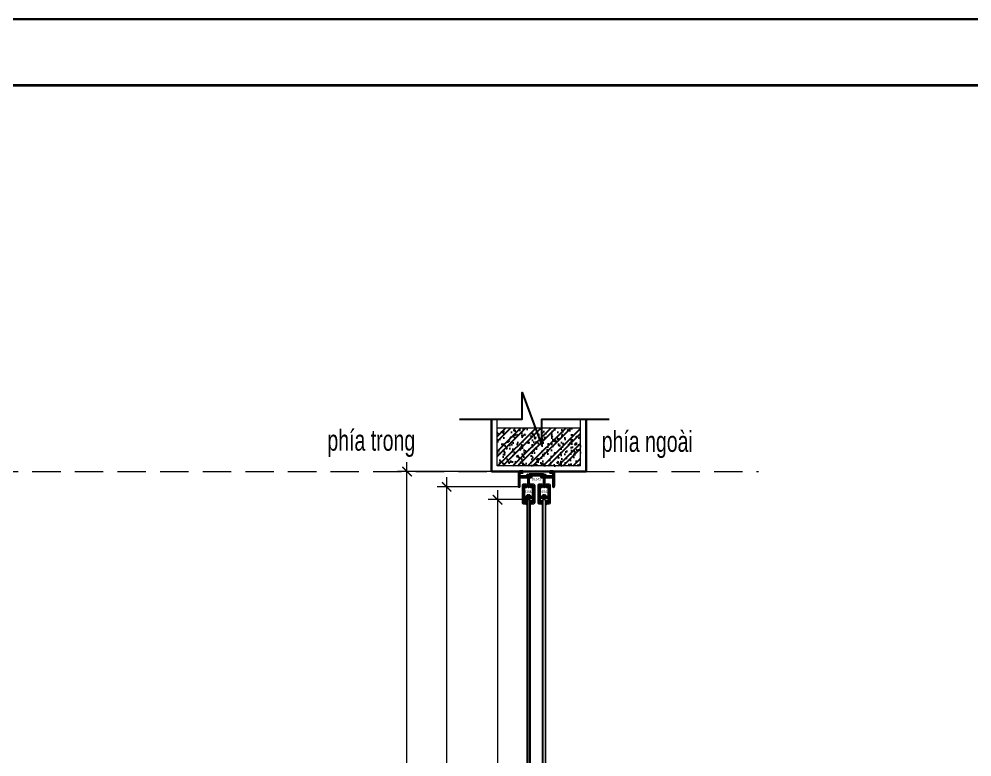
# Model space of a CAD drawing. Header units: millimetres. Extents: x 1336014 to 2939047, y -333549 to -60566.
# Drawn here: x 1451045 to 1453561, y -214065 to -212116 of the extents above; entities that cross this region are included whole.
import ezdxf

# ---------------------------------------------------------------- set-up
doc = ezdxf.new("R2010")
doc.units = ezdxf.units.MM
doc.header["$MEASUREMENT"] = 0
for name, pattern in [('$1$HIDDEN', [0.375, 0.25, -0.125]), ('DASHDOT', [1, 0.5, -0.25, 0, -0.25]), ('HIDDEN', [0.375, 0.25, -0.125])]:
    doc.linetypes.add(name, pattern=pattern)
for name, color, linetype, lineweight in [('.A-net Truc', 79, 'DASHDOT', 15), ('0-HATCH', 252, 'Continuous', 5), ('01.Cut', 255, 'Continuous', 35), ('05.Text', 253, 'Continuous', 18), ('08.Dim', 156, 'Continuous', 15), ('10.Text', 254, 'Continuous', 18), ('11.Khung bo', 32, 'Continuous', 50), ('12.Khung', 36, 'Continuous', 25), ('Cat', 2, 'Continuous', 30), ('Kí hiệu mã số', 241, 'Continuous', 9), ('kính', 54, 'Continuous', 9), ('Long nheo', 246, 'Continuous', 5), ('silicon', 211, 'Continuous', 9)]:
    doc.layers.add(name, color=color, linetype=linetype, lineweight=lineweight)
doc.layers.add('HACH', color=250, linetype='Continuous')
doc.layers.add('HATCH', color=250, linetype='Continuous')
doc.layers.add('Tpl_Bound', color=1, linetype='Continuous', plot=False)
doc.styles.add('ten profile', font='times.ttf')
doc.styles.add('TT5_Text Dim', font='hoatbif.shx', dxfattribs={"width": 0.6})
doc.dimstyles.new('TT5_Dim 1-25', dxfattribs={"dimscale": 25, "dimtxt": 2.2, "dimasz": 1, "dimexe": 1, "dimexo": 0, "dimgap": 0.5, "dimtad": 1, "dimdec": 0, "dimzin": 0, "dimdsep": 46, "dimtxsty": 'TT5_Text Dim', "dimblk": 'ARCHTICK', "dimcen": 0, "dimdle": 1, "dimclrd": 256, "dimclre": 256, "dimclrt": 1, "dimadec": 0, "dimazin": 0, "dimtfac": 0.015, "dimtdec": 0, "dimtix": 1, "dimtmove": 2, "dimatfit": 3, "dimldrblk": 'DOT', "dimfxl": 1, "dimtolj": 1, "dimtzin": 0, "dimlwd": -1, "dimlwe": -1, "dimarcsym": 1})

# ---------------------------------------------------------------- blocks, each defined once
blk = doc.blocks.new('100')
at = {"layer": '11.Khung bo', "const_width": 26.7}
blk.add_lwpolyline([(1860913, -945240), (1860913, -916940), (1896063, -916940), (1896063, -945240)], close=True, dxfattribs=at)
blk.add_lwpolyline([(1860913, -945240), (1860913, -916940), (1896063, -916940), (1896063, -945240)], close=True, dxfattribs=at)
blk.add_lwpolyline([(1860913, -945240), (1860913, -916940), (1896063, -916940), (1896063, -945240)], close=True, dxfattribs=at)
at = {"layer": '12.Khung'}
blk.add_lwpolyline([(1901579, -945940), (1901579, -916240), (1859580, -916240), (1859580, -945940)], close=True, dxfattribs=at)
blk.add_lwpolyline([(1901579, -945940), (1901579, -916240), (1859580, -916240), (1859580, -945940)], close=True, dxfattribs=at)
blk.add_lwpolyline([(1901579, -945940), (1901579, -916240), (1859580, -916240), (1859580, -945940)], close=True, dxfattribs=at)
blk = doc.blocks.new('ron cua xingfa he 2001 cua di')
for p, q in [((0, 6), (5, 2)), ((5, 2), (10, 6)), ((10, 0), (41, 12)), ((10, 0), (41, 0)), ((15, 0), (42, 10)), ((19, 0), (41, 8)), ((23, 0), (41, 6)), ((27, 0), (42, 5)), ((0, -6), (5, -2)), ((5, -2), (10, -6)), ((10, 0), (42, 0)), ((10, -1), (41, -13)), ((10, -1), (41, -1)), ((15, -1), (42, -11)), ((19, -1), (41, -9)), ((23, -1), (41, -7)), ((27, -1), (42, -6))]:
    blk.add_line(p, q)
for points in [[(0, -6, -0.198912), (0, -5), (0, 5, -0.198912), (0, 6)], [(10, 6, -0.198912), (10, 5), (10, -5, -0.198912), (10, -6, -0.198912)]]:
    blk.add_lwpolyline(points, format="xyb")
blk = doc.blocks.new('_ARCHTICK')
at = {"const_width": 0.15}
blk.add_lwpolyline([(-0.5, -0.5), (0.5, 0.5)], dxfattribs=at)
blk = doc.blocks.new('*D2157')
at = {"layer": '08.Dim', "ltscale": 200, "transparency": 16777216}
for p, q in [((1452069, -215836.2), (1452069, -213286.2)), ((1452308.5, -213311.2), (1452044, -213311.2)), ((1452347.5, -215811.2), (1452044, -215811.2))]:
    blk.add_line(p, q, dxfattribs=at)
at = {"layer": 'Defpoints', "color": 0, "ltscale": 200, "transparency": 16777216}
for p in [(1452069, -213311.2), (1452308.5, -213311.2), (1452347.5, -215811.2)]:
    blk.add_point(p, dxfattribs=at)
at = {"layer": '08.Dim', "ltscale": 200, "transparency": 16777216, "xscale": 25, "yscale": 25, "zscale": 25}
for p, rotation in [((1452069, -213311.2), 90), ((1452069, -215811.2), 270)]:
    blk.add_blockref('_ARCHTICK', p, dxfattribs=dict(at, rotation=rotation))
at = {"layer": '08.Dim', "color": 1, "ltscale": 200, "transparency": 16777216, "insert": (1452029, -214561.2), "char_height": 55, "attachment_point": 5, "rotation": 90, "style": 'TT5_Text Dim'}
blk.add_mtext('\\A1;2500', dxfattribs=at)
blk = doc.blocks.new('_DOT')
blk.add_line((-0.5, 0), (-1, 0))
at = {"const_width": 0.5}
blk.add_lwpolyline([(-0.25, 0, 1), (0.25, 0, 1)], format="xyb", close=True, dxfattribs=at)
blk = doc.blocks.new('*D2166')
at = {"layer": '08.Dim', "ltscale": 200, "transparency": 16777216}
for p, q in [((1452173.9, -215810.7), (1452173.9, -213326.2)), ((1452365.1, -213351.2), (1452148.9, -213351.2)), ((1452365.1, -215785.7), (1452148.9, -215785.7))]:
    blk.add_line(p, q, dxfattribs=at)
at = {"layer": 'Defpoints', "color": 0, "ltscale": 200, "transparency": 16777216}
for p in [(1452173.9, -213351.2), (1452365.1, -213351.2), (1452365.1, -215785.7)]:
    blk.add_point(p, dxfattribs=at)
at = {"layer": '08.Dim', "ltscale": 200, "transparency": 16777216, "xscale": 25, "yscale": 25, "zscale": 25}
for p, rotation in [((1452173.9, -213351.2), 90), ((1452173.9, -215785.7), 270)]:
    blk.add_blockref('_ARCHTICK', p, dxfattribs=dict(at, rotation=rotation))
at = {"layer": '08.Dim', "color": 1, "ltscale": 200, "transparency": 16777216, "insert": (1452133.9, -214568.4), "char_height": 55, "attachment_point": 5, "rotation": 90, "style": 'TT5_Text Dim'}
blk.add_mtext('\\A1;2435', dxfattribs=at)
blk = doc.blocks.new('*D2158')
at = {"layer": '08.Dim', "ltscale": 200, "transparency": 16777216}
for p, q in [((1452308.2, -213360.2), (1452308.2, -215767.6)), ((1452387.4, -213385.2), (1452283.2, -213385.2)), ((1452387.4, -215742.6), (1452283.2, -215742.6))]:
    blk.add_line(p, q, dxfattribs=at)
at = {"layer": 'Defpoints', "color": 0, "ltscale": 200, "transparency": 16777216}
for p in [(1452387.4, -213385.2), (1452308.2, -215742.6), (1452387.4, -215742.6)]:
    blk.add_point(p, dxfattribs=at)
at = {"layer": '08.Dim', "ltscale": 200, "transparency": 16777216, "xscale": 25, "yscale": 25, "zscale": 25}
for p, rotation in [((1452308.2, -213385.2), 90), ((1452308.2, -215742.6), 270)]:
    blk.add_blockref('_ARCHTICK', p, dxfattribs=dict(at, rotation=rotation))
at = {"layer": '08.Dim', "color": 1, "ltscale": 200, "transparency": 16777216, "insert": (1452268.2, -214563.9), "char_height": 55, "attachment_point": 5, "rotation": 90, "style": 'TT5_Text Dim'}
blk.add_mtext('\\A1;2357', dxfattribs=at)

msp = doc.modelspace()

# ---------------------------------------------------------------- hatches: boundary and pattern name
at = {"layer": 'HATCH'}
h = msp.add_hatch(dxfattribs=at)
h.set_pattern_fill('ANSI32', color=256, scale=75, style=0)
h.set_pattern_definition([(45, (941364.48, -77741.685), (-19.8873782, 19.8873782), []), (45, (941377.738, -77741.685), (-19.8873782, 19.8873782), [])])
h.paths.add_polyline_path([(1452527.4, -213196.2), (1452307.4, -213196.2), (1452307.4, -213296.2), (1452527.4, -213296.2)])
h = msp.add_hatch(dxfattribs=at)
h.set_pattern_fill('AR-CONC', color=256, scale=5, style=0)
h.set_pattern_definition([(50, (941364.48, -77741.685), (35.8630091, -3.1376067), [3.75, -41.25]), (355, (941364.48, -77741.685), (-6.9375667, 37.6096067), [3, -33]), (100.4514, (941367.468, -77741.947), (28.925469, 34.471977), [3.1870095, -35.0571056]), (46.1842, (941364.48, -77731.685), (53.3620524, -8.2759507), [5.625, -61.875]), (96.6356, (941368.926, -77732.375), (46.7331353, 48.7058935), [4.7805144, -52.58565]), (351.1842, (941364.48, -77731.685), (46.733097, 48.70593), [4.5, -49.5]), (21, (941369.48, -77734.185), (29.8453526, -20.1309445), [3.75, -41.25]), (326, (941369.48, -77734.185), (12.1657666, 36.2575023), [3, -33]), (71.4514, (941371.967, -77735.863), (42.0111314, 16.1265248), [3.1870095, -35.0571056]), (37.5, (941364.48, -77741.685), (0.60799277, 16.6446927), [0, -32.6, 0, -33.5, 0, -33.125]), (7.5, (941364.48, -77741.685), (13.1534769, 19.7205856), [0, -19.1, 0, -31.85, 0, -12.625]), (327.5, (941353.33, -77741.685), (26.6911218, -1.1277436), [0, -12.5, 0, -39, 0, -51.75]), (317.5, (941348.33, -77741.685), (29.1593085, 5.0052491), [0, -16.25, 0, -25.9, 0, -36.75])])
h.paths.add_polyline_path([(1452527.4, -213196.2), (1452307.4, -213196.2), (1452307.4, -213296.2), (1452527.4, -213296.2)])
at = {"layer": 'silicon'}
h = msp.add_hatch(color=256, dxfattribs=at)
h.paths.add_polyline_path([(1452385.9, -213400.2, 0.185866), (1452379.9, -213395.2), (1452383.5, -213395.2, 0.414214), (1452384, -213394.7), (1452384, -213394.5, 0.414214), (1452383.5, -213394), (1452383.2, -213394, -0.414214), (1452382.7, -213393.5), (1452382.7, -213390.7, -0.414214), (1452383.2, -213390.2), (1452383.5, -213390.2, 0.414214), (1452384, -213389.7), (1452384, -213389.5, 0.414214), (1452383.5, -213389, -0.54328), (1452385.9, -213386.7)])
h.paths.add_polyline_path([(1452393.9, -213386.7, -0.544131), (1452396.4, -213389, 0.372546), (1452396, -213389.5), (1452396, -213389.7, 0.414214), (1452396.5, -213390.2), (1452396.7, -213390.2, -0.414214), (1452397.2, -213390.7), (1452397.2, -213393.5, -0.414214), (1452396.7, -213394), (1452396.5, -213394, 0.414214), (1452396, -213394.5), (1452396, -213394.7, 0.414214), (1452396.5, -213395.2), (1452399.9, -213395.2, 0.185866), (1452393.9, -213400.2)])
h = msp.add_hatch(color=256, dxfattribs=at)
h.paths.add_polyline_path([(1452427.1, -213400.2, 0.185866), (1452421.1, -213395.2), (1452424.7, -213395.2, 0.414214), (1452425.2, -213394.7), (1452425.2, -213394.5, 0.414214), (1452424.7, -213394), (1452424.4, -213394, -0.414214), (1452423.9, -213393.5), (1452423.9, -213390.7, -0.414214), (1452424.4, -213390.2), (1452424.7, -213390.2, 0.414214), (1452425.2, -213389.7), (1452425.2, -213389.5, 0.414214), (1452424.7, -213389, -0.54328), (1452427.1, -213386.7)])
h.paths.add_polyline_path([(1452435.1, -213386.7, -0.544131), (1452437.6, -213389, 0.372546), (1452437.2, -213389.5), (1452437.2, -213389.7, 0.414214), (1452437.7, -213390.2), (1452437.9, -213390.2, -0.414214), (1452438.4, -213390.7), (1452438.4, -213393.5, -0.414214), (1452437.9, -213394), (1452437.7, -213394, 0.414214), (1452437.2, -213394.5), (1452437.2, -213394.7, 0.414214), (1452437.7, -213395.2), (1452441.1, -213395.2, 0.185866), (1452435.1, -213400.2)])

# ---------------------------------------------------------------- linework, layer by layer
at = {"layer": '.A-net Truc', "linetype": '$1$HIDDEN', "ltscale": 300}
msp.add_line((1447817.2, -213311.2), (1452997.4, -213311.2), dxfattribs=at)
at = {"layer": '0-HATCH'}
for p, q in [((1452307.4, -213296.2), (1452307.4, -213172.3)), ((1452527.4, -213296.2), (1452527.4, -213172.3)), ((1452527.4, -213196.2), (1452307.4, -213196.2)), ((1452527.4, -213296.2), (1452307.4, -213296.2))]:
    msp.add_line(p, q, dxfattribs=at)
at = {"layer": '01.Cut', "ltscale": 0.15}
for points in [[(1452389.2, -213344), (1452388.8, -213344.9, 0.52793), (1452389, -213345.2, -0.52793), (1452389.2, -213345.5), (1452388.8, -213346.4, 0.52793), (1452389, -213346.7, -0.52793), (1452389.2, -213347), (1452388.8, -213347.9, 0.52793), (1452389, -213348.2, -0.52793), (1452389.2, -213348.5), (1452388.8, -213349.4, 0.093312), (1452388.8, -213349.6), (1452388.8, -213350.7, 0.414214), (1452389.3, -213351.2), (1452390, -213351.2), (1452390.7, -213351.2, 0.414214), (1452391.2, -213350.7), (1452391.2, -213349.6, 0.093312), (1452391.1, -213349.4), (1452390.8, -213348.5, -0.52793), (1452391, -213348.2, 0.52793), (1452391.2, -213347.9), (1452390.8, -213347, -0.52793), (1452391, -213346.7, 0.52793), (1452391.2, -213346.4), (1452390.8, -213345.5, -0.52793), (1452391, -213345.2, 0.52793), (1452391.2, -213344.9), (1452390.8, -213344, -0.52793), (1452391, -213343.7, 0.52793), (1452391.2, -213343.4), (1452390.8, -213342.5, -0.52793), (1452391, -213342.2, 0.52793), (1452391.2, -213341.9), (1452390.8, -213341, -0.52793), (1452391, -213340.7), (1452391, -213326.7, -0.414214), (1452391.5, -213326.2), (1452397.1, -213326.2, 0.414214), (1452397.6, -213325.7), (1452397.6, -213324.7, 0.414214), (1452397.1, -213324.2), (1452395.1, -213324.2, -0.414214), (1452394.6, -213323.7), (1452394.6, -213321.2, -0.414214), (1452395.1, -213320.7), (1452410.6, -213320.7), (1452426, -213320.7, -0.414214), (1452426.5, -213321.2), (1452426.5, -213323.7, -0.414214), (1452426, -213324.2), (1452424, -213324.2, 0.414214), (1452423.5, -213324.7), (1452423.5, -213325.7, 0.414214), (1452424, -213326.2), (1452429.7, -213326.2, -0.414214), (1452430.2, -213326.7), (1452430.2, -213340.7, -0.52793), (1452430.4, -213341), (1452430, -213341.9, 0.52793), (1452430.2, -213342.2, -0.52793), (1452430.4, -213342.5), (1452430, -213343.4, 0.52793), (1452430.2, -213343.7, -0.52793), (1452430.4, -213344), (1452430, -213344.9, 0.52793), (1452430.2, -213345.2, -0.52793), (1452430.4, -213345.5), (1452430, -213346.4, 0.52793), (1452430.2, -213346.7, -0.52793), (1452430.4, -213347), (1452430, -213347.9, 0.52793), (1452430.2, -213348.2, -0.52793), (1452430.4, -213348.5), (1452430, -213349.4, 0.093312), (1452430, -213349.6), (1452430, -213350.7, 0.414214), (1452430.5, -213351.2), (1452431.2, -213351.2), (1452431.9, -213351.2, 0.414214), (1452432.4, -213350.7), (1452432.4, -213349.6, 0.093312), (1452432.3, -213349.4), (1452432, -213348.5, -0.52793), (1452432.2, -213348.2, 0.52793), (1452432.4, -213347.9), (1452432, -213347, -0.52793), (1452432.2, -213346.7, 0.52793), (1452432.4, -213346.4), (1452432, -213345.5, -0.52793), (1452432.2, -213345.2, 0.52793), (1452432.4, -213344.9), (1452432, -213344, -0.52793), (1452432.2, -213343.7, 0.52793), (1452432.4, -213343.4), (1452432, -213342.5, -0.52793), (1452432.2, -213342.2, 0.52793), (1452432.4, -213341.9), (1452432, -213341, -0.52793), (1452432.2, -213340.7), (1452432.2, -213326.7, -0.414214), (1452432.7, -213326.2), (1452454.8, -213326.2, -0.414214), (1452455.3, -213326.7), (1452455.3, -213348.7, -0.196262), (1452455.1, -213349.1, 1.488372), (1452457.3, -213349.9), (1452457.3, -213341.9, 0.194601), (1452457.1, -213341.6, -0.40452), (1452457.1, -213340.8, 0.194601), (1452457.3, -213340.5), (1452457.3, -213325.9, 0.194601), (1452457.1, -213325.6, -0.40452), (1452457.1, -213324.8, 0.194601), (1452457.3, -213324.5), (1452457.3, -213314.7, 0.414214), (1452456.8, -213314.2), (1452455.8, -213314.2, -0.414214), (1452455.3, -213313.7), (1452455.3, -213311.7, 0.414214), (1452454.8, -213311.2), (1452446.8, -213311.2, 0.414214), (1452446.3, -213311.7), (1452446.3, -213312.7, 0.414214), (1452446.8, -213313.2), (1452452.8, -213313.2, -0.414214), (1452453.3, -213313.7), (1452453.3, -213315.7, 0.414214), (1452453.8, -213316.2), (1452454.8, -213316.2, -0.414214), (1452455.3, -213316.7), (1452455.3, -213323.7, -0.414214), (1452454.8, -213324.2), (1452435.3, -213324.2, -0.507314), (1452434.8, -213323.5, 0.252585), (1452434.1, -213320, 0.525541), (1452432.5, -213320.1), (1452432.5, -213320.1, 0.310935), (1452432.6, -213321.3, -0.321304), (1452432.7, -213323.4), (1452432.9, -213323.6, -0.096118), (1452432.4, -213324.1), (1452432.1, -213323.9, 0.349877), (1452432.1, -213323.9, -0.288021), (1452430.2, -213323.9, 0.349877), (1452430.2, -213323.9), (1452430, -213324.1, -0.096118), (1452429.4, -213323.6), (1452429.7, -213323.4, -0.362017), (1452430, -213321.1, 0.351391), (1452430.1, -213320.5), (1452429.2, -213319, 0.267949), (1452428.8, -213318.7), (1452410.6, -213318.7), (1452392.4, -213318.7, 0.267949), (1452391.9, -213319), (1452391.1, -213320.5, 0.351391), (1452391.2, -213321.1, -0.362017), (1452391.5, -213323.4), (1452391.7, -213323.6, -0.096118), (1452391.2, -213324.1), (1452390.9, -213323.9, 0.349877), (1452390.9, -213323.9, -0.288021), (1452389, -213323.9, 0.349877), (1452389, -213323.9), (1452388.8, -213324.1, -0.096118), (1452388.2, -213323.6), (1452388.5, -213323.4, -0.321304), (1452388.6, -213321.3, 0.310935), (1452388.7, -213320.1), (1452388.7, -213320.1, 0.525541), (1452387, -213320, 0.252585), (1452386.4, -213323.5, -0.507314), (1452385.9, -213324.2), (1452366.4, -213324.2, -0.414214), (1452365.9, -213323.7), (1452365.9, -213316.7, -0.414214), (1452366.4, -213316.2), (1452367.4, -213316.2, 0.414214), (1452367.9, -213315.7), (1452367.9, -213313.7, -0.414214), (1452368.4, -213313.2), (1452374.4, -213313.2, 0.414214), (1452374.9, -213312.7), (1452374.9, -213311.7, 0.414214), (1452374.4, -213311.2), (1452366.4, -213311.2, 0.414214), (1452365.9, -213311.7), (1452365.9, -213313.7, -0.414214), (1452365.4, -213314.2), (1452364.4, -213314.2, 0.414214), (1452363.9, -213314.7), (1452363.9, -213324.5, 0.194601), (1452364, -213324.8, -0.40452), (1452364, -213325.6, 0.194601), (1452363.9, -213325.9), (1452363.9, -213340.5, 0.194601), (1452364, -213340.8, -0.40452), (1452364, -213341.6, 0.194601), (1452363.9, -213341.9), (1452363.9, -213349.9, 1.488372), (1452366, -213349.1, -0.196262), (1452365.9, -213348.7), (1452365.9, -213326.7, -0.414214), (1452366.4, -213326.2), (1452388.5, -213326.2, -0.414214), (1452389, -213326.7), (1452389, -213340.7, -0.52793), (1452389.2, -213341), (1452388.8, -213341.9, 0.52793), (1452389, -213342.2, -0.52793), (1452389.2, -213342.5), (1452388.8, -213343.4, 0.52793), (1452389, -213343.7, -0.52793)], [(1452389.2, -213344), (1452388.8, -213344.9, 0.52793), (1452389, -213345.2, -0.52793), (1452389.2, -213345.5), (1452388.8, -213346.4, 0.52793), (1452389, -213346.7, -0.52793), (1452389.2, -213347), (1452388.8, -213347.9, 0.52793), (1452389, -213348.2, -0.52793), (1452389.2, -213348.5), (1452388.8, -213349.4, 0.093312), (1452388.8, -213349.6), (1452388.8, -213350.7, 0.414214), (1452389.3, -213351.2), (1452390, -213351.2), (1452390.7, -213351.2, 0.414214), (1452391.2, -213350.7), (1452391.2, -213349.6, 0.093312), (1452391.1, -213349.4), (1452390.8, -213348.5, -0.52793), (1452391, -213348.2, 0.52793), (1452391.2, -213347.9), (1452390.8, -213347, -0.52793), (1452391, -213346.7, 0.52793), (1452391.2, -213346.4), (1452390.8, -213345.5, -0.52793), (1452391, -213345.2, 0.52793), (1452391.2, -213344.9), (1452390.8, -213344, -0.52793), (1452391, -213343.7, 0.52793), (1452391.2, -213343.4), (1452390.8, -213342.5, -0.52793), (1452391, -213342.2, 0.52793), (1452391.2, -213341.9), (1452390.8, -213341, -0.52793), (1452391, -213340.7), (1452391, -213326.7, -0.414214), (1452391.5, -213326.2), (1452397.1, -213326.2, 0.414214), (1452397.6, -213325.7), (1452397.6, -213324.7, 0.414214), (1452397.1, -213324.2), (1452395.1, -213324.2, -0.414214), (1452394.6, -213323.7), (1452394.6, -213321.2, -0.414214), (1452395.1, -213320.7), (1452410.6, -213320.7), (1452426, -213320.7, -0.414214), (1452426.5, -213321.2), (1452426.5, -213323.7, -0.414214), (1452426, -213324.2), (1452424, -213324.2, 0.414214), (1452423.5, -213324.7), (1452423.5, -213325.7, 0.414214), (1452424, -213326.2), (1452429.7, -213326.2, -0.414214), (1452430.2, -213326.7), (1452430.2, -213340.7, -0.52793), (1452430.4, -213341), (1452430, -213341.9, 0.52793), (1452430.2, -213342.2, -0.52793), (1452430.4, -213342.5), (1452430, -213343.4, 0.52793), (1452430.2, -213343.7, -0.52793), (1452430.4, -213344), (1452430, -213344.9, 0.52793), (1452430.2, -213345.2, -0.52793), (1452430.4, -213345.5), (1452430, -213346.4, 0.52793), (1452430.2, -213346.7, -0.52793), (1452430.4, -213347), (1452430, -213347.9, 0.52793), (1452430.2, -213348.2, -0.52793), (1452430.4, -213348.5), (1452430, -213349.4, 0.093312), (1452430, -213349.6), (1452430, -213350.7, 0.414214), (1452430.5, -213351.2), (1452431.2, -213351.2), (1452431.9, -213351.2, 0.414214), (1452432.4, -213350.7), (1452432.4, -213349.6, 0.093312), (1452432.3, -213349.4), (1452432, -213348.5, -0.52793), (1452432.2, -213348.2, 0.52793), (1452432.4, -213347.9), (1452432, -213347, -0.52793), (1452432.2, -213346.7, 0.52793), (1452432.4, -213346.4), (1452432, -213345.5, -0.52793), (1452432.2, -213345.2, 0.52793), (1452432.4, -213344.9), (1452432, -213344, -0.52793), (1452432.2, -213343.7, 0.52793), (1452432.4, -213343.4), (1452432, -213342.5, -0.52793), (1452432.2, -213342.2, 0.52793), (1452432.4, -213341.9), (1452432, -213341, -0.52793), (1452432.2, -213340.7), (1452432.2, -213326.7, -0.414214), (1452432.7, -213326.2), (1452454.8, -213326.2, -0.414214), (1452455.3, -213326.7), (1452455.3, -213348.7, -0.196262), (1452455.1, -213349.1, 1.488372), (1452457.3, -213349.9), (1452457.3, -213341.9, 0.194601), (1452457.1, -213341.6, -0.40452), (1452457.1, -213340.8, 0.194601), (1452457.3, -213340.5), (1452457.3, -213325.9, 0.194601), (1452457.1, -213325.6, -0.40452), (1452457.1, -213324.8, 0.194601), (1452457.3, -213324.5), (1452457.3, -213314.7, 0.414214), (1452456.8, -213314.2), (1452455.8, -213314.2, -0.414214), (1452455.3, -213313.7), (1452455.3, -213311.7, 0.414214), (1452454.8, -213311.2), (1452446.8, -213311.2, 0.414214), (1452446.3, -213311.7), (1452446.3, -213312.7, 0.414214), (1452446.8, -213313.2), (1452452.8, -213313.2, -0.414214), (1452453.3, -213313.7), (1452453.3, -213315.7, 0.414214), (1452453.8, -213316.2), (1452454.8, -213316.2, -0.414214), (1452455.3, -213316.7), (1452455.3, -213323.7, -0.414214), (1452454.8, -213324.2), (1452435.3, -213324.2, -0.507314), (1452434.8, -213323.5, 0.252585), (1452434.1, -213320, 0.525541), (1452432.5, -213320.1), (1452432.5, -213320.1, 0.310935), (1452432.6, -213321.3, -0.321304), (1452432.7, -213323.4), (1452432.9, -213323.6, -0.096118), (1452432.4, -213324.1), (1452432.1, -213323.9, 0.349877), (1452432.1, -213323.9, -0.288021), (1452430.2, -213323.9, 0.349877), (1452430.2, -213323.9), (1452430, -213324.1, -0.096118), (1452429.4, -213323.6), (1452429.7, -213323.4, -0.362017), (1452430, -213321.1, 0.351391), (1452430.1, -213320.5), (1452429.2, -213319, 0.267949), (1452428.8, -213318.7), (1452410.6, -213318.7), (1452392.4, -213318.7, 0.267949), (1452391.9, -213319), (1452391.1, -213320.5, 0.351391), (1452391.2, -213321.1, -0.362017), (1452391.5, -213323.4), (1452391.7, -213323.6, -0.096118), (1452391.2, -213324.1), (1452390.9, -213323.9, 0.349877), (1452390.9, -213323.9, -0.288021), (1452389, -213323.9, 0.349877), (1452389, -213323.9), (1452388.8, -213324.1, -0.096118), (1452388.2, -213323.6), (1452388.5, -213323.4, -0.321304), (1452388.6, -213321.3, 0.310935), (1452388.7, -213320.1), (1452388.7, -213320.1, 0.525541), (1452387, -213320, 0.252585), (1452386.4, -213323.5, -0.507314), (1452385.9, -213324.2), (1452366.4, -213324.2, -0.414214), (1452365.9, -213323.7), (1452365.9, -213316.7, -0.414214), (1452366.4, -213316.2), (1452367.4, -213316.2, 0.414214), (1452367.9, -213315.7), (1452367.9, -213313.7, -0.414214), (1452368.4, -213313.2), (1452374.4, -213313.2, 0.414214), (1452374.9, -213312.7), (1452374.9, -213311.7, 0.414214), (1452374.4, -213311.2), (1452366.4, -213311.2, 0.414214), (1452365.9, -213311.7), (1452365.9, -213313.7, -0.414214), (1452365.4, -213314.2), (1452364.4, -213314.2, 0.414214), (1452363.9, -213314.7), (1452363.9, -213324.5, 0.194601), (1452364, -213324.8, -0.40452), (1452364, -213325.6, 0.194601), (1452363.9, -213325.9), (1452363.9, -213340.5, 0.194601), (1452364, -213340.8, -0.40452), (1452364, -213341.6, 0.194601), (1452363.9, -213341.9), (1452363.9, -213349.9, 1.488372), (1452366, -213349.1, -0.196262), (1452365.9, -213348.7), (1452365.9, -213326.7, -0.414214), (1452366.4, -213326.2), (1452388.5, -213326.2, -0.414214), (1452389, -213326.7), (1452389, -213340.7, -0.52793), (1452389.2, -213341), (1452388.8, -213341.9, 0.52793), (1452389, -213342.2, -0.52793), (1452389.2, -213342.5), (1452388.8, -213343.4, 0.52793), (1452389, -213343.7, -0.52793)], [(1452382.7, -213390.7), (1452382.7, -213393.5, 0.414214), (1452383.2, -213394), (1452383.4, -213394, -0.414214), (1452383.9, -213394.5), (1452383.9, -213394.7, -0.414214), (1452383.4, -213395.2), (1452377, -213395.2, -0.414214), (1452375.5, -213393.7), (1452375.5, -213379.7, 0.6), (1452375.5, -213378.7), (1452375.5, -213363.7, 0.6), (1452375.5, -213362.7), (1452375.5, -213347.2, -0.414214), (1452377.5, -213345.2), (1452383.1, -213345.2, -0.414214), (1452384.1, -213346.2), (1452384.1, -213346.7, -0.414214), (1452383.1, -213347.7), (1452382.6, -213347.7, -0.414214), (1452382.1, -213347.2), (1452382.1, -213347.2), (1452379, -213347.2, 0.414214), (1452378.5, -213347.7), (1452378.5, -213350.1, 0.414214), (1452379, -213350.6), (1452382.1, -213350.6), (1452382.1, -213350.5, -0.414214), (1452382.6, -213350), (1452383.1, -213350, -0.414214), (1452384.1, -213351), (1452384.1, -213351.6, -0.414214), (1452383.1, -213352.6), (1452378, -213352.6, 0.414214), (1452377.5, -213353.1), (1452377.5, -213377.7, 0.414214), (1452378, -213378.2), (1452385.9, -213378.2, 0.507314), (1452386.3, -213377.5, -0.252585), (1452387, -213374, -0.525541), (1452388.6, -213374.1), (1452388.6, -213374.1, -0.310935), (1452388.6, -213375.3, 0.321304), (1452388.4, -213377.4), (1452388.2, -213377.6, 0.096118), (1452388.8, -213378.1), (1452389, -213377.9, 0.288036), (1452390.9, -213377.9), (1452391.1, -213378.1, 0.096118), (1452391.7, -213377.6), (1452391.5, -213377.4, 0.321304), (1452391.3, -213375.3, -0.310935), (1452391.3, -213374.1), (1452391.3, -213374.1, -0.525541), (1452392.9, -213374, -0.252585), (1452393.6, -213377.5, 0.507314), (1452394, -213378.2), (1452401.9, -213378.2, 0.414214), (1452402.4, -213377.7), (1452402.4, -213353.1, 0.414214), (1452401.9, -213352.6), (1452396.7, -213352.6, -0.414214), (1452395.7, -213351.6), (1452395.7, -213351, -0.414214), (1452396.7, -213350), (1452397.2, -213350, -0.414214), (1452397.7, -213350.5), (1452397.7, -213350.6), (1452400.9, -213350.6, 0.414214), (1452401.4, -213350.1), (1452401.4, -213347.7, 0.414214), (1452400.9, -213347.2), (1452397.7, -213347.2), (1452397.7, -213347.2, -0.414214), (1452397.2, -213347.7), (1452396.7, -213347.7, -0.414214), (1452395.7, -213346.7), (1452395.7, -213346.2, -0.414214), (1452396.7, -213345.2), (1452402.4, -213345.2, -0.414214), (1452404.4, -213347.2), (1452404.4, -213362.7, 0.6), (1452404.4, -213363.7), (1452404.4, -213378.7, 0.6), (1452404.4, -213379.7), (1452404.4, -213393.7, -0.414214), (1452402.9, -213395.2), (1452396.4, -213395.2, -0.414214), (1452395.9, -213394.7), (1452395.9, -213394.5, -0.414214), (1452396.4, -213394), (1452396.7, -213394, 0.414214), (1452397.2, -213393.5), (1452397.2, -213390.7, 0.414214), (1452396.7, -213390.2), (1452396.4, -213390.2, -0.414214), (1452395.9, -213389.7), (1452395.9, -213389.5, -0.414214), (1452396.4, -213389), (1452397.7, -213389, -0.414214), (1452398.7, -213390), (1452398.7, -213392.7, 0.414214), (1452399.2, -213393.2), (1452401.9, -213393.2, 0.414214), (1452402.4, -213392.7), (1452402.4, -213380.7, 0.414214), (1452401.9, -213380.2), (1452389.9, -213380.2), (1452378, -213380.2, 0.414214), (1452377.5, -213380.7), (1452377.5, -213392.7, 0.414214), (1452378, -213393.2), (1452380.7, -213393.2, 0.414214), (1452381.2, -213392.7), (1452381.2, -213390, -0.414214), (1452382.2, -213389), (1452383.4, -213389, -0.414214), (1452383.9, -213389.5), (1452383.9, -213389.7, -0.414214), (1452383.4, -213390.2), (1452383.2, -213390.2, 0.414214)], [(1452423.9, -213390.7), (1452423.9, -213393.5, 0.414214), (1452424.4, -213394), (1452424.6, -213394, -0.414214), (1452425.1, -213394.5), (1452425.1, -213394.7, -0.414214), (1452424.6, -213395.2), (1452418.2, -213395.2, -0.414214), (1452416.7, -213393.7), (1452416.7, -213379.7, 0.6), (1452416.7, -213378.7), (1452416.7, -213363.7, 0.6), (1452416.7, -213362.7), (1452416.7, -213347.2, -0.414214), (1452418.7, -213345.2), (1452424.3, -213345.2, -0.414214), (1452425.3, -213346.2), (1452425.3, -213346.7, -0.414214), (1452424.3, -213347.7), (1452423.8, -213347.7, -0.414214), (1452423.3, -213347.2), (1452423.3, -213347.2), (1452420.2, -213347.2, 0.414214), (1452419.7, -213347.7), (1452419.7, -213350.1, 0.414214), (1452420.2, -213350.6), (1452423.3, -213350.6), (1452423.3, -213350.5, -0.414214), (1452423.8, -213350), (1452424.3, -213350, -0.414214), (1452425.3, -213351), (1452425.3, -213351.6, -0.414214), (1452424.3, -213352.6), (1452419.2, -213352.6, 0.414214), (1452418.7, -213353.1), (1452418.7, -213377.7, 0.414214), (1452419.2, -213378.2), (1452427.1, -213378.2, 0.507314), (1452427.5, -213377.5, -0.252585), (1452428.2, -213374, -0.525541), (1452429.8, -213374.1), (1452429.8, -213374.1, -0.310935), (1452429.8, -213375.3, 0.321304), (1452429.6, -213377.4), (1452429.4, -213377.6, 0.096118), (1452430, -213378.1), (1452430.2, -213377.9, 0.288036), (1452432.1, -213377.9), (1452432.3, -213378.1, 0.096118), (1452432.9, -213377.6), (1452432.7, -213377.4, 0.321304), (1452432.5, -213375.3, -0.310935), (1452432.5, -213374.1), (1452432.5, -213374.1, -0.525541), (1452434.1, -213374, -0.252585), (1452434.8, -213377.5, 0.507314), (1452435.2, -213378.2), (1452443.1, -213378.2, 0.414214), (1452443.6, -213377.7), (1452443.6, -213353.1, 0.414214), (1452443.1, -213352.6), (1452437.9, -213352.6, -0.414214), (1452436.9, -213351.6), (1452436.9, -213351, -0.414214), (1452437.9, -213350), (1452438.4, -213350, -0.414214), (1452438.9, -213350.5), (1452438.9, -213350.6), (1452442.1, -213350.6, 0.414214), (1452442.6, -213350.1), (1452442.6, -213347.7, 0.414214), (1452442.1, -213347.2), (1452438.9, -213347.2), (1452438.9, -213347.2, -0.414214), (1452438.4, -213347.7), (1452437.9, -213347.7, -0.414214), (1452436.9, -213346.7), (1452436.9, -213346.2, -0.414214), (1452437.9, -213345.2), (1452443.6, -213345.2, -0.414214), (1452445.6, -213347.2), (1452445.6, -213362.7, 0.6), (1452445.6, -213363.7), (1452445.6, -213378.7, 0.6), (1452445.6, -213379.7), (1452445.6, -213393.7, -0.414214), (1452444.1, -213395.2), (1452437.6, -213395.2, -0.414214), (1452437.1, -213394.7), (1452437.1, -213394.5, -0.414214), (1452437.6, -213394), (1452437.9, -213394, 0.414214), (1452438.4, -213393.5), (1452438.4, -213390.7, 0.414214), (1452437.9, -213390.2), (1452437.6, -213390.2, -0.414214), (1452437.1, -213389.7), (1452437.1, -213389.5, -0.414214), (1452437.6, -213389), (1452438.9, -213389, -0.414214), (1452439.9, -213390), (1452439.9, -213392.7, 0.414214), (1452440.4, -213393.2), (1452443.1, -213393.2, 0.414214), (1452443.6, -213392.7), (1452443.6, -213380.7, 0.414214), (1452443.1, -213380.2), (1452431.1, -213380.2), (1452419.2, -213380.2, 0.414214), (1452418.7, -213380.7), (1452418.7, -213392.7, 0.414214), (1452419.2, -213393.2), (1452421.9, -213393.2, 0.414214), (1452422.4, -213392.7), (1452422.4, -213390, -0.414214), (1452423.4, -213389), (1452424.6, -213389, -0.414214), (1452425.1, -213389.5), (1452425.1, -213389.7, -0.414214), (1452424.6, -213390.2), (1452424.4, -213390.2, 0.414214)]]:
    msp.add_lwpolyline(points, format="xyb", close=True, dxfattribs=at)
at = {"layer": 'Cat'}
for p, q in [((1452292.4, -213311.2), (1452292.4, -213172.3)), ((1452542.4, -213311.2), (1452542.4, -213172.3)), ((1452292.4, -213311.2), (1452542.4, -213311.2)), ((1452542.4, -213311.2), (1452292.4, -213311.2)), ((1452292.4, -213311.2), (1452542.4, -213311.2))]:
    msp.add_line(p, q, dxfattribs=at)
at = {"layer": 'HACH'}
msp.add_lwpolyline([(1452207.4, -213172.3), (1452372.7, -213172.3), (1452372.7, -213102.2), (1452424.9, -213242.4), (1452424.9, -213172.3), (1452602.9, -213172.3)], dxfattribs=at)
at = {"layer": 'kính'}
for points in [[(1452393.9, -213386.7), (1452393.9, -215741.1), (1452392.4, -215742.6), (1452387.4, -215742.6), (1452385.9, -215741.1), (1452385.9, -213386.7), (1452387.4, -213385.2), (1452392.4, -213385.2)], [(1452435.1, -213386.7), (1452435.1, -215741.1), (1452433.6, -215742.6), (1452428.6, -215742.6), (1452427.1, -215741.1), (1452427.1, -213386.7), (1452428.6, -213385.2), (1452433.6, -213385.2)]]:
    msp.add_lwpolyline(points, close=True, dxfattribs=at)
at = {"layer": 'kính', "linetype": 'HIDDEN', "lineweight": 5}
for points in [[(1452387.4, -215742.6), (1452392.4, -215742.6), (1452392.4, -213385.2), (1452387.4, -213385.2)], [(1452428.6, -213385.2), (1452433.6, -213385.2), (1452433.6, -215742.6), (1452428.6, -215742.6)]]:
    msp.add_lwpolyline(points, close=True, dxfattribs=at)
at = {"layer": 'silicon'}
for centre, radius, start, end in [((1452376.5, -213405.5), 10.9, 29.1361, 71.2528), ((1452385.5, -213388.6), 2.01, 75.9938, 190.0512), ((1452394.4, -213388.6), 2.01, 349.9488, 104.0062), ((1452403.4, -213405.5), 10.9, 108.7472, 150.8639), ((1452417.7, -213405.5), 10.9, 29.1361, 71.2528), ((1452426.7, -213388.6), 2.01, 75.9938, 190.0512), ((1452435.6, -213388.6), 2.01, 349.9488, 104.0062), ((1452444.6, -213405.5), 10.9, 108.7472, 150.8639)]:
    msp.add_arc(centre, radius, start, end, dxfattribs=at)
at = {"layer": 'Tpl_Bound', "color": 1}
msp.add_lwpolyline([(1445596, -219540.4), (1445596, -212115.5), (1456095.9, -212115.5), (1456095.9, -219540.4)], close=True, dxfattribs=at)

# ---------------------------------------------------------------- block references
at = {"layer": '05.Text', "xscale": 0.25, "yscale": 0.25, "zscale": 0.25}
msp.add_blockref('100', (980701.1, 16944.5), dxfattribs=at)
at = {"layer": 'Long nheo', "yscale": 0.25, "zscale": 0.25}
for p, xscale in [((1452378.5, -213348.9), 0.25), ((1452401.5, -213348.9), -0.25), ((1452419.7, -213348.9), 0.25), ((1452442.7, -213348.9), -0.25)]:
    msp.add_blockref('ron cua xingfa he 2001 cua di', p, dxfattribs=dict(at, xscale=xscale))

# ---------------------------------------------------------------- texts
at = {"layer": '10.Text', "style": 'TT5_Text Dim', "width": 0.7}
for s, p in [('phÝa trong', (1451858.8, -213255.9)), ('phÝa ngoµi', (1452583.2, -213259))]:
    msp.add_text(s, height=55, dxfattribs=at).set_placement(p)
at = {"layer": 'Kí hiệu mã số', "color": 0, "char_height": 6, "attachment_point": 6, "style": 'ten profile'}
for s, insert in [('{\\fVNI-Franko|b0|i0|c0|p2; \\fTechnicLite|b0|i0|c2|p2;D1541}', (1452422.5, -213331.1)), ('{\\fVNI-Franko|b0|i0|c0|p2; \\fTechnicLite|b0|i0|c2|p2;D1544}', (1452402.1, -213363.9)), ('{\\fVNI-Franko|b0|i0|c0|p2; \\fTechnicLite|b0|i0|c2|p2;D1544}', (1452443.3, -213363.9))]:
    msp.add_mtext(s, dxfattribs=dict(at, insert=insert))

# ---------------------------------------------------------------- dimensions: what is measured, and where the dimension line sits
at = {"layer": '08.Dim', "ltscale": 200}
for base, p1, p2, picture, middle in [((1452069, -213311.2), (1452347.5, -215811.2), (1452308.5, -213311.2), '*D2157', (1452029, -214561.2)), ((1452173.9392, -213351.1982), (1452365.0867, -215785.7017), (1452365.1331, -213351.1982), '*D2166', (1452133.9392, -214568.45)), ((1452308.2, -215742.6), (1452387.4, -213385.2), (1452387.4, -215742.6), '*D2158', (1452268.2, -214563.9))]:
    dim = msp.add_linear_dim(base=base, p1=p1, p2=p2, angle=90, dimstyle='TT5_Dim 1-25', dxfattribs=at)
    dim.commit()
    dim.dimension.update_dxf_attribs({"geometry": picture, "text_midpoint": middle})

doc.saveas('drawing.dxf')
